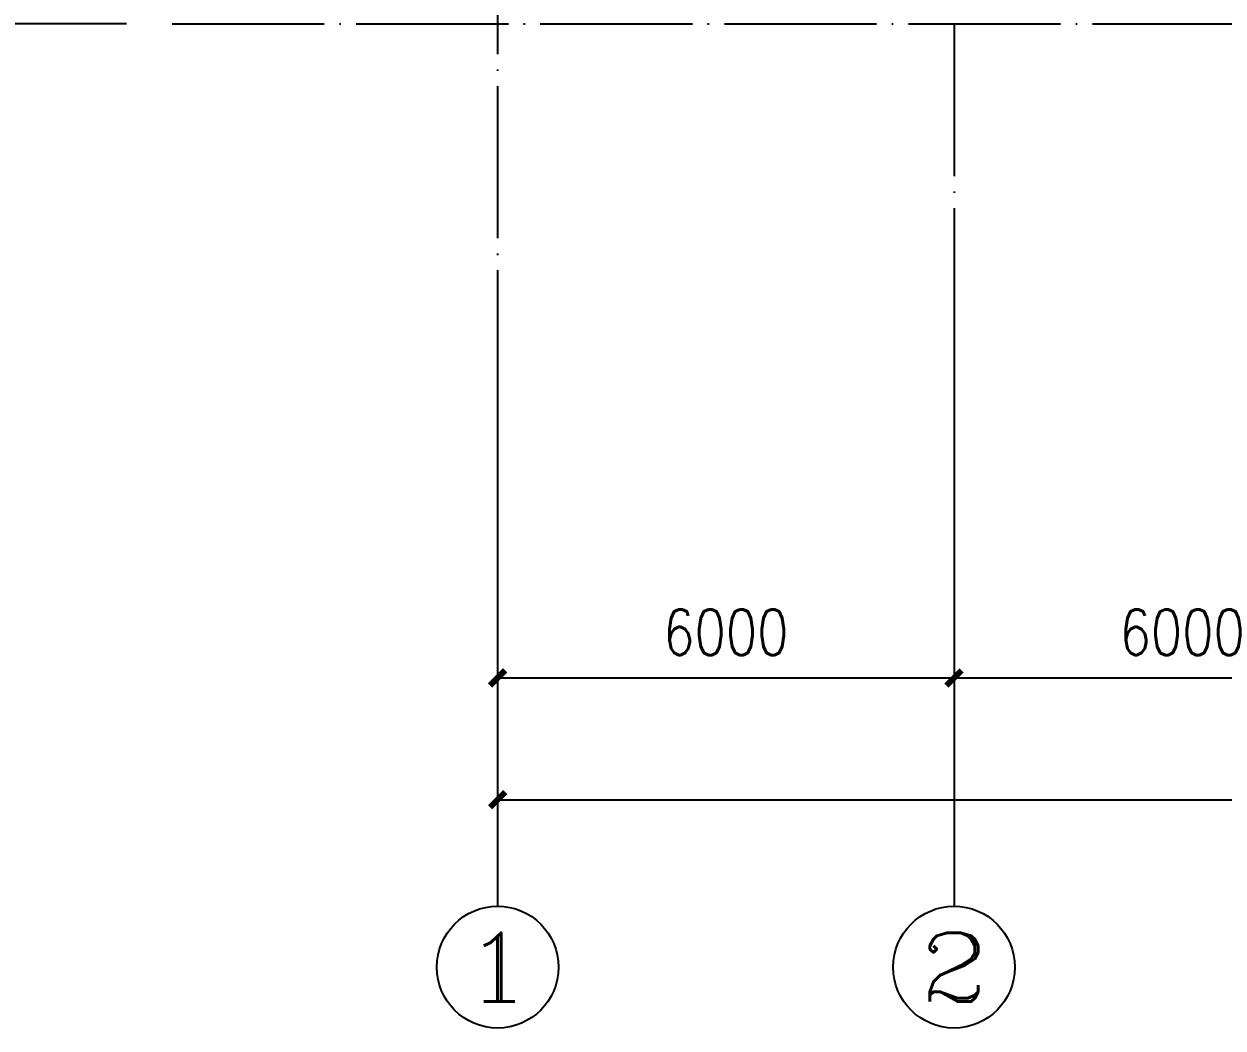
# Model space of a CAD drawing. Extents: x 31695611 to 39053694, y -59225 to 904195.
# Drawn here: x 38809604 to 38825368, y 775065 to 788259 of the extents above; entities that cross this region are included whole.
import ezdxf
from ezdxf.enums import TextEntityAlignment as Align

# ---------------------------------------------------------------- set-up
doc = ezdxf.new("R2010")
doc.units = 0
doc.header["$LTSCALE"] = 1000
doc.header["$MEASUREMENT"] = 0
doc.linetypes.add('ACAD_ISO04W100', pattern=[30.5, 24, -3, 0.5, -3])
doc.linetypes.add('DOTE', pattern=[2.42, 2, -0.2, 0.02, -0.2])
doc.layers.get('0').update_dxf_attribs({"linetype": 'CONTINUOUS'})
doc.layers.get('DEFPOINTS').update_dxf_attribs({"linetype": 'CONTINUOUS'})
for name, color, linetype in [('AXIS', 3, 'CONTINUOUS'), ('AXIS_TEXT', 7, 'CONTINUOUS'), ('DOTE', 1, 'ACAD_ISO04W100')]:
    doc.layers.add(name, color=color, linetype=linetype)
doc.styles.add('_TCH_AXIS', font='COMPLEX', dxfattribs={"bigfont": 'GBCBIG'})
doc.styles.add('COMPLEX', font='COMPLEX')
doc.styles.add('DIM_FONT', font='SIMPLEX.shx', dxfattribs={"width": 0.8})
doc.dimstyles.new('DIMN200', dxfattribs={"dimscale": 2, "dimtxt": 300, "dimasz": 100, "dimexe": 250, "dimexo": 300, "dimgap": 150, "dimtad": 1, "dimdec": 0, "dimzin": 0, "dimtxsty": 'DIM_FONT', "dimblk": 'ARCHTICK', "dimcen": 0.09, "dimclrt": 7, "dimazin": 3, "dimtfac": 1, "dimtdec": 0, "dimtix": 1, "dimtmove": 0, "dimatfit": 3, "dimtolj": 1, "dimtzin": 0})

# ---------------------------------------------------------------- blocks, each defined once
blk = doc.blocks.new('_ARCHTICK')
at = {"color": 0, "linetype": 'BYBLOCK', "const_width": 0.4}
blk.add_lwpolyline([(-0.5, -0.5), (0.5, 0.5)], dxfattribs=at)
blk = doc.blocks.new('*D1057')
at = {"layer": 'AXIS', "color": 0}
for p, q in [((38810952, 794259), (38806052, 794259)), ((38806552, 788259), (38806552, 794259)), ((38810952, 788259), (38806052, 788259))]:
    blk.add_line(p, q, dxfattribs=at)
at = {"layer": 'DEFPOINTS', "color": 0}
for p in [(38806552, 794259), (38811552, 794259), (38811552, 788259)]:
    blk.add_point(p, dxfattribs=at)
at = {"layer": 'AXIS', "color": 0, "xscale": 200, "yscale": 200, "zscale": 200}
for p, rotation in [((38806552, 794259), 89.99989046034315), ((38806552, 788259), 269.9998904603431)]:
    blk.add_blockref('_ARCHTICK', p, dxfattribs=dict(at, rotation=rotation))
at = {"layer": 'AXIS', "color": 7, "insert": (38805952, 791259), "char_height": 600, "attachment_point": 5, "rotation": 89.9999, "style": 'DIM_FONT'}
blk.add_mtext('\\A1;6000', dxfattribs=at)
blk = doc.blocks.new('*D1072')
at = {"layer": 'AXIS', "color": 0}
for p, q in [((38810952, 878259), (38804452, 878259)), ((38804952, 788259), (38804952, 878259)), ((38810952, 788259), (38804452, 788259))]:
    blk.add_line(p, q, dxfattribs=at)
at = {"layer": 'DEFPOINTS', "color": 0}
for p in [(38804952, 878259), (38811552, 878259), (38811552, 788259)]:
    blk.add_point(p, dxfattribs=at)
at = {"layer": 'AXIS', "color": 0, "xscale": 200, "yscale": 200, "zscale": 200}
for p, rotation in [((38804952, 878259), 89.99989046036686), ((38804952, 788259), 269.9998904603668)]:
    blk.add_blockref('_ARCHTICK', p, dxfattribs=dict(at, rotation=rotation))
at = {"layer": 'AXIS', "color": 7, "insert": (38804352, 833259), "char_height": 600, "attachment_point": 5, "rotation": 89.9999, "style": 'DIM_FONT'}
blk.add_mtext('\\A1;90000', dxfattribs=at)
blk = doc.blocks.new('*D1073')
at = {"layer": 'AXIS', "color": 0}
for p, q in [((38815832, 784065), (38815832, 779165)), ((38821832, 784065), (38821832, 779165)), ((38815832, 779665), (38821832, 779665))]:
    blk.add_line(p, q, dxfattribs=at)
at = {"layer": 'DEFPOINTS', "color": 0}
for p in [(38815832, 784665), (38821832, 784665), (38821832, 779665)]:
    blk.add_point(p, dxfattribs=at)
at = {"layer": 'AXIS', "color": 0, "xscale": 200, "yscale": 200, "zscale": 200, "rotation": 180}
blk.add_blockref('_ARCHTICK', (38815832, 779665), dxfattribs=at)
at = {"layer": 'AXIS', "color": 0, "xscale": 200, "yscale": 200, "zscale": 200}
blk.add_blockref('_ARCHTICK', (38821832, 779665), dxfattribs=at)
at = {"layer": 'AXIS', "color": 7, "insert": (38818832, 780265), "char_height": 600, "attachment_point": 5, "style": 'DIM_FONT'}
blk.add_mtext('\\A1;6000', dxfattribs=at)
blk = doc.blocks.new('*D1074')
at = {"layer": 'AXIS', "color": 0}
for p, q in [((38821832, 784065), (38821832, 779165)), ((38827832, 784065), (38827832, 779165)), ((38821832, 779665), (38827832, 779665))]:
    blk.add_line(p, q, dxfattribs=at)
at = {"layer": 'DEFPOINTS', "color": 0}
for p in [(38821832, 784665), (38827832, 784665), (38827832, 779665)]:
    blk.add_point(p, dxfattribs=at)
at = {"layer": 'AXIS', "color": 0, "xscale": 200, "yscale": 200, "zscale": 200, "rotation": 180}
blk.add_blockref('_ARCHTICK', (38821832, 779665), dxfattribs=at)
at = {"layer": 'AXIS', "color": 0, "xscale": 200, "yscale": 200, "zscale": 200}
blk.add_blockref('_ARCHTICK', (38827832, 779665), dxfattribs=at)
at = {"layer": 'AXIS', "color": 7, "insert": (38824832, 780265), "char_height": 600, "attachment_point": 5, "style": 'DIM_FONT'}
blk.add_mtext('\\A1;6000', dxfattribs=at)
blk = doc.blocks.new('*D1079')
at = {"layer": 'AXIS', "color": 0}
for p, q in [((38815832, 784065), (38815832, 777565)), ((38845832, 784065), (38845832, 777565)), ((38815832, 778065), (38845832, 778065))]:
    blk.add_line(p, q, dxfattribs=at)
at = {"layer": 'DEFPOINTS', "color": 0}
for p in [(38815832, 784665), (38845832, 784665), (38845832, 778065)]:
    blk.add_point(p, dxfattribs=at)
at = {"layer": 'AXIS', "color": 0, "xscale": 200, "yscale": 200, "zscale": 200, "rotation": 180}
blk.add_blockref('_ARCHTICK', (38815832, 778065), dxfattribs=at)
at = {"layer": 'AXIS', "color": 0, "xscale": 200, "yscale": 200, "zscale": 200}
blk.add_blockref('_ARCHTICK', (38845832, 778065), dxfattribs=at)
at = {"layer": 'AXIS', "color": 7, "insert": (38830832, 778665), "char_height": 600, "attachment_point": 5, "style": 'DIM_FONT'}
blk.add_mtext('\\A1;30000', dxfattribs=at)
blk = doc.blocks.new('_AXISO')
blk.add_circle((0, 0), 0.5)
at = {"layer": 'AXIS_TEXT', "style": 'COMPLEX', "width": 1.041667}
blk.add_attdef('A', text='', height=0.56, dxfattribs=at).set_placement((-0.25, -0.28), (0.25, -0.28), align=Align.FIT)

msp = doc.modelspace()

# ---------------------------------------------------------------- linework, layer by layer
at = {"layer": 'AXIS'}
for p, q in [((38815831.9, 784664.7), (38815831.9, 776664.7)), ((38821831.9, 784664.7), (38821831.9, 776664.7))]:
    msp.add_line(p, q, dxfattribs=at)
at = {"layer": 'DOTE', "linetype": 'DOTE'}
for p, q in [((38815831.9, 884242.1), (38815831.9, 784664.7)), ((38811552.3, 788258.6), (38851417.6, 788258.5)), ((38821831.9, 788258.6), (38821831.9, 784664.7))]:
    msp.add_line(p, q, dxfattribs=at)

# ---------------------------------------------------------------- block references
at = {"layer": 'AXIS'}
ref = msp.add_blockref('_AXISO', (38815831.9, 775864.7), dxfattribs=dict(at, xscale=1600, yscale=1600, zscale=1600))
ref.add_attrib('A', '1', dxfattribs={"layer": 'AXIS_TEXT', "height": 905.1, "style": '_TCH_AXIS', "width": 2.333333}).set_placement((38815379.3, 775412.1), (38816284.4, 775412.1), align=Align.FIT)
ref = msp.add_blockref('_AXISO', (38821831.9, 775864.7), dxfattribs=dict(at, xscale=1600, yscale=1600, zscale=1600))
ref.add_attrib('A', '2', dxfattribs={"layer": 'AXIS_TEXT', "height": 905.1, "style": '_TCH_AXIS', "width": 1.5}).set_placement((38821379.3, 775412.1), (38822284.4, 775412.1), align=Align.FIT)

# ---------------------------------------------------------------- dimensions: what is measured, and where the dimension line sits
for p1, p2, distance, picture, middle in [((38811552.3, 788258.6), (38811552.4, 878258.6), 6600, '*D1072', (38804352.4, 833258.6)), ((38811552.3, 788258.6), (38811552.3, 794258.6), 5000, '*D1057', (38805952.3, 791258.6)), ((38815831.9, 784664.7), (38821831.9, 784664.7), -5000, '*D1073', (38818831.9, 780264.7)), ((38815831.9, 784664.7), (38845831.9, 784664.7), -6600, '*D1079', (38830831.9, 778664.7)), ((38821831.9, 784664.7), (38827831.9, 784664.7), -5000, '*D1074', (38824831.9, 780264.7))]:
    dim = msp.add_aligned_dim(p1=p1, p2=p2, distance=distance, dimstyle='DIMN200', dxfattribs=at)
    dim.commit()
    dim.dimension.update_dxf_attribs({"geometry": picture, "text_midpoint": middle})

doc.saveas('drawing.dxf')
